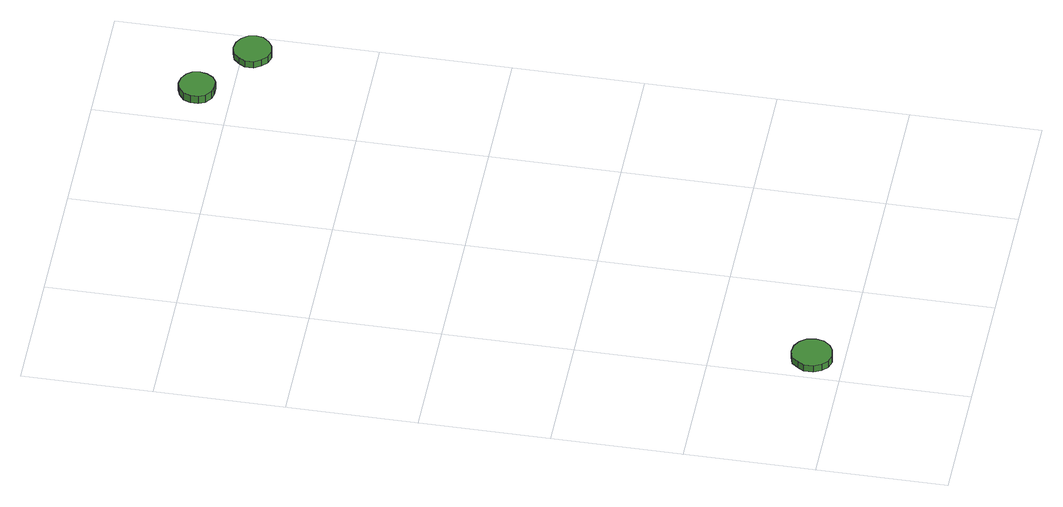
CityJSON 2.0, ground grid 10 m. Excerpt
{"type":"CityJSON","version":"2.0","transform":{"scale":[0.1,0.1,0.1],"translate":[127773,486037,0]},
"CityObjects":{
"tree1":{"type":"SolitaryVegetationObject","attributes":{"function":"something"},"geometry":[{"type":"MultiSurface","lod":"1","boundaries":[[[0,1,2,3,4,5,6,7,8,9,10,11,12,13,14]],[[15,16,17,18,19,20,21,22,23,24,25,26,27,28,29]],[[0,29,28,1]],[[1,28,27,2]],[[2,27,26,3]],[[3,26,25,4]],[[4,25,24,5]],[[5,24,23,6]],[[6,23,22,7]],[[7,22,21,8]],[[8,21,20,9]],[[9,20,19,10]],[[10,19,18,11]],[[11,18,17,12]],[[12,17,16,13]],[[13,16,15,14]],[[14,15,29,0]]]}]},
"tree2":{"type":"SolitaryVegetationObject","attributes":{"function":"something"},"geometry":[{"type":"MultiSurface","lod":"1","boundaries":[[[30,31,32,33,34,35,36,37,38,39,40,41,42,43,44]],[[45,46,47,48,49,50,51,52,53,54,55,56,57,58,59]],[[30,59,58,31]],[[31,58,57,32]],[[32,57,56,33]],[[33,56,55,34]],[[34,55,54,35]],[[35,54,53,36]],[[36,53,52,37]],[[37,52,51,38]],[[38,51,50,39]],[[39,50,49,40]],[[40,49,48,41]],[[41,48,47,42]],[[42,47,46,43]],[[43,46,45,44]],[[44,45,59,30]]]}]},
"tree3":{"type":"SolitaryVegetationObject","attributes":{"function":"something"},"geometry":[{"type":"MultiSurface","lod":"1","boundaries":[[[60,61,62,63,64,65,66,67,68,69,70,71,72,73,74]],[[75,76,77,78,79,80,81,82,83,84,85,86,87,88,89]],[[60,89,88,61]],[[61,88,87,62]],[[62,87,86,63]],[[63,86,85,64]],[[64,85,84,65]],[[65,84,83,66]],[[66,83,82,67]],[[67,82,81,68]],[[68,81,80,69]],[[69,80,79,70]],[[70,79,78,71]],[[71,78,77,72]],[[72,77,76,73]],[[73,76,75,74]],[[74,75,89,60]]]}]}
},
"vertices":[
[37,24,8],[36,31,8],[32,36,8],[27,39,8],[20,40,8],[14,38,8],[10,33,8],[7,28,8],[7,21,8],[10,15,8],[14,11,8],[20,9,8],[27,10,8],[32,13,8],[36,18,8],[36,18,2],[32,13,2],[27,10,2],[20,9,2],[14,11,2],[10,15,2],[7,21,2],[7,28,2],[10,33,2],[14,38,2],[20,40,2],[27,39,2],[32,36,2],[36,31,2],[37,24,2],
[248,526,9],[247,532,9],[244,536,9],[239,539,9],[233,540,9],[228,538,9],[223,534,9],[221,529,9],[221,523,9],[223,518,9],[228,514,9],[233,513,9],[239,513,9],[244,516,9],[247,521,9],[247,521,2],[244,516,2],[239,513,2],[233,513,2],[228,514,2],[223,518,2],[221,523,2],[221,529,2],[223,534,2],[228,538,2],[233,540,2],[239,539,2],[244,536,2],[247,532,2],[248,526,2],
[296,492,8],[295,498,8],[291,503,8],[286,506,8],[280,507,8],[274,505,8],[270,501,8],[267,496,8],[267,489,8],[270,484,8],[274,480,8],[280,478,8],[286,479,8],[291,482,8],[295,487,8],[295,487,2],[291,482,2],[286,479,2],[280,478,2],[274,480,2],[270,484,2],[267,489,2],[267,496,2],[270,501,2],[274,505,2],[280,507,2],[286,506,2],[291,503,2],[295,498,2],[296,492,2]
]}
